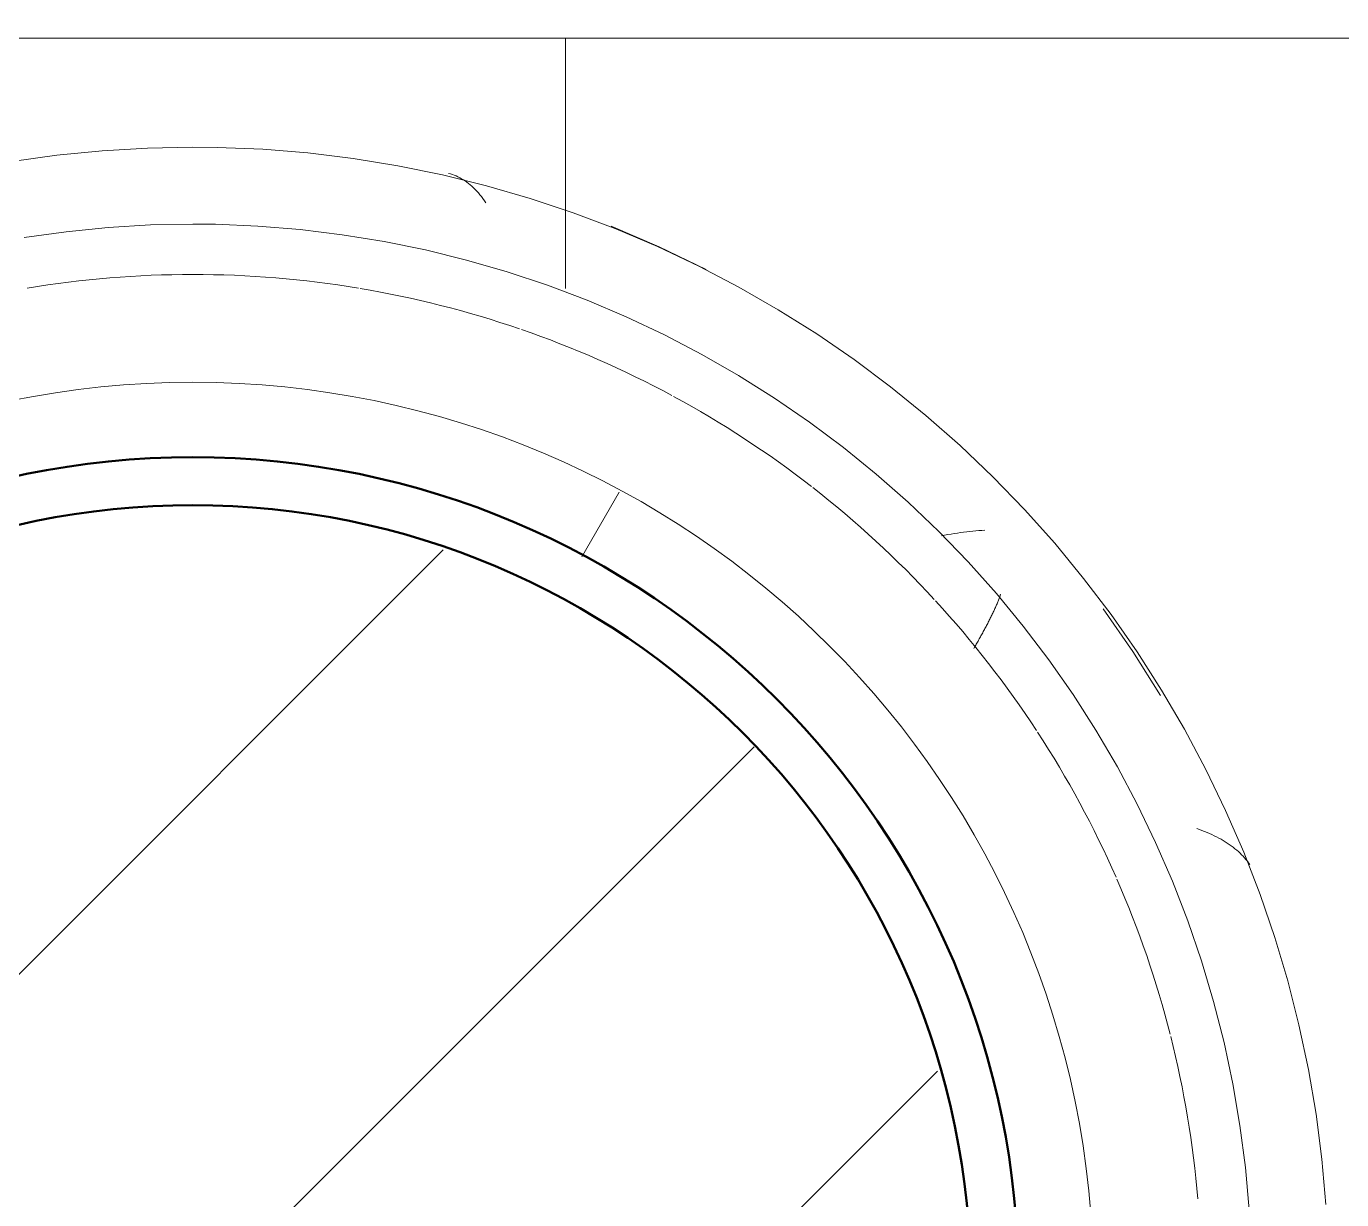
# Model space of a CAD drawing. Header units: millimetres. Extents: x -9358 to 257996, y -67499 to 9117.
# Drawn here: x 1125 to 1675, y 737 to 1227 of the extents above; entities that cross this region are included whole.
import ezdxf

# ---------------------------------------------------------------- set-up
doc = ezdxf.new("R2010")
doc.units = ezdxf.units.MM
doc.header["$LTSCALE"] = 1000
for name, color, linetype, lineweight in [('A-COL-RFC', 8, 'Continuous', 18), ('A-COL-RFC-1', 8, 'Continuous', 9), ('A-COL-RFC-2', 8, 'Continuous', 50), ('A-WAL-CMU', 8, 'Continuous', 50), ('A-WAL-LOW-20', 8, 'Continuous', 18), ('A-WAL-PAT-1', 8, 'Continuous', 9)]:
    doc.layers.add(name, color=color, linetype=linetype, lineweight=lineweight)

# ---------------------------------------------------------------- blocks, each defined once
blk = doc.blocks.new('Concrete-Round-Column - 650-2713650-01-Ground Floor Furniture Plan')
at = {"layer": 'A-COL-RFC-1'}
h = blk.add_hatch(dxfattribs=at)
h.set_pattern_fill('FP_5', color=256, style=0, pattern_type=2)
h.set_pattern_definition([(45, (-1195, -850), (-106.066, 106.066), [])])
h.paths.add_polyline_path([(0, -325), (63.4, -318.76), (124.37, -300.26), (180.56, -270.23), (229.81, -229.81), (270.23, -180.56), (301.56, -120.09), (318.76, -63.4), (325, 0), (318.76, 63.4), (300.26, 124.37), (270.23, 180.56), (229.81, 229.81), (180.56, 270.23), (124.37, 300.26), (63.4, 318.76), (0, 325), (-63.4, 318.76), (-124.37, 300.26), (-180.56, 270.23), (-229.81, 229.81), (-270.23, 180.56), (-300.26, 124.37), (-318.76, 63.4), (-325, 0), (-318.76, -63.4), (-300.26, -124.37), (-270.23, -180.56), (-229.81, -229.81), (-180.56, -270.23), (-122.68, -300.77), (-63.4, -318.76)], flags=0)
at = {"layer": 'A-COL-RFC-2'}
blk.add_arc((0, 0), 325, 360, 180, dxfattribs=at)
blk = doc.blocks.new('Walls 13 - Walls 13-579752-01-Ground Floor Furniture Plan')
at = {"layer": 'A-WAL-PAT-1'}
h = blk.add_hatch(dxfattribs=at)
h.set_pattern_fill('FP_11', color=256, style=0, pattern_type=2)
h.set_pattern_definition([(90, (450, 700), (-900, 6e-14), [700, -700]), (90, (0, 0), (-1800, 1e-13), [700, -700]), (0, (0, 0), (0, 700), [])])
h.paths.add_polyline_path([(730, 370), (2620, 370), (2620, 1370), (730, 1370), (730, 426.45)], flags=0)
h.paths.add_polyline_path([(2119.9, 406.52), (2118.25, 406.52), (2045.76, 418.62), (1976.25, 442.48), (1911.61, 477.46), (1851.36, 525.05), (1802.62, 578.54), (1763.63, 638.2), (1734.11, 705.51), (1716.07, 776.76), (1710, 850), (1716.07, 923.24), (1735.8, 998.33), (1765.93, 1065.31), (1803.83, 1123.32), (1854.74, 1178.28), (1911.61, 1222.54), (1976.25, 1257.52), (2050.67, 1282.2), (2119.9, 1293.48), (2191.75, 1293.48), (2264.24, 1281.38), (2339.27, 1254.53), (2398.39, 1222.54), (2458.82, 1174.76), (2507.38, 1121.46), (2546.37, 1061.8), (2575.89, 994.49), (2593.93, 923.24), (2600, 850), (2593.93, 776.76), (2574.2, 701.67), (2546.37, 638.2), (2506.17, 576.68), (2456.39, 522.6), (2396.05, 476.19), (2333.75, 442.48), (2259.33, 417.8), (2190.1, 406.52), (2142.38, 406.52)], flags=0)
h.paths.add_polyline_path([(1230.1, 406.52), (1158.25, 406.52), (1085.76, 418.62), (1012.56, 444.48), (951.61, 477.46), (893.61, 522.6), (843.83, 576.68), (803.63, 638.2), (774.11, 705.51), (756.07, 776.76), (750, 850), (756.07, 923.24), (775.8, 998.33), (803.63, 1061.8), (846.67, 1126.41), (893.61, 1177.4), (956.16, 1225), (1016.25, 1257.52), (1090.67, 1282.2), (1159.9, 1293.48), (1231.75, 1293.48), (1304.24, 1281.38), (1373.75, 1257.52), (1438.39, 1222.54), (1497.59, 1176.1), (1546.17, 1123.32), (1586.37, 1061.8), (1615.89, 994.49), (1633.93, 923.24), (1640, 850), (1632.9, 772.69), (1614.2, 701.67), (1586.37, 638.2), (1546.17, 576.68), (1495.09, 521.59), (1436.05, 476.19), (1373.75, 442.48), (1299.33, 417.8), (1231.75, 406.52)], flags=0)
at = {"layer": 'A-WAL-LOW-20'}
blk.add_line((2620, 1370), (730, 1370), dxfattribs=at)
blk = doc.blocks.new('Walls 34 - Walls 6-598479-01-Ground Floor Furniture Plan')
at = {"layer": 'A-WAL-PAT-1'}
h = blk.add_hatch(dxfattribs=at)
h.set_pattern_fill('FP_13', color=256, style=0, pattern_type=2)
h.set_pattern_definition([(270, (1494.6, 670), (900, 6e-14), [700, -700]), (270, (1944.6, 1370), (1800, 1e-13), [700, -700]), (180, (1944.6, 1370), (-9e-14, -700), [])])
h.paths.add_polyline_path([(2670, 1370), (2670, 1420), (730, 1420), (730, 1370), (2620, 1370)], flags=0)
at = {"layer": 'A-WAL-LOW-20'}
blk.add_line((2620, 1370), (730, 1370), dxfattribs=at)
blk = doc.blocks.new('FP_157-01-Ground Floor Furniture Plan')
at = {"layer": 'A-WAL-LOW-20', "flags": 128}
blk.add_lwpolyline([(48850, 1549.55), (48831.02, 1549.17), (48812.08, 1548.03), (48793.19, 1546.13), (48774.4, 1543.49)], dxfattribs=at)
blk = doc.blocks.new('FP_158-01-Ground Floor Furniture Plan')
at = {"layer": 'A-WAL-LOW-20', "flags": 128}
blk.add_lwpolyline([(49323.41, 1107.81), (49321.72, 1126.72), (49319.27, 1145.54), (49316.08, 1164.25), (49312.14, 1182.82), (49307.46, 1201.21), (49302.04, 1219.4), (49295.91, 1237.37), (49289.06, 1255.07), (49281.5, 1272.48), (49273.26, 1289.58), (49264.34, 1306.33), (49254.76, 1322.72), (49244.53, 1338.71), (49233.67, 1354.27), (49222.19, 1369.39), (49210.12, 1384.04), (49197.48, 1398.19), (49184.28, 1411.83), (49170.54, 1424.93), (49156.29, 1437.47), (49141.55, 1449.43), (49126.34, 1460.78), (49110.69, 1471.53), (49094.63, 1481.63), (49078.17, 1491.09), (49061.35, 1499.88), (49044.19, 1508), (49026.72, 1515.41), (49008.97, 1522.13), (48990.96, 1528.13), (48972.73, 1533.4), (48954.3, 1537.94), (48935.7, 1541.74), (48916.97, 1544.8), (48898.13, 1547.1), (48879.21, 1548.65), (48860.25, 1549.44), (48850, 1549.55)], dxfattribs=at)
at = {"layer": 'A-WAL-PAT-1'}
for p, q in [((48956.85, 1538.55), (48957.65, 1538.34)), ((48957.65, 1538.34), (48958.45, 1538.1)), ((48958.45, 1538.1), (48959.24, 1537.82)), ((48959.24, 1537.82), (48960.01, 1537.5)), ((48960.01, 1537.5), (48960.78, 1537.15)), ((48960.78, 1537.15), (48961.55, 1536.77)), ((48961.55, 1536.77), (48962.3, 1536.36)), ((48962.3, 1536.36), (48963.04, 1535.91)), ((48963.04, 1535.91), (48963.78, 1535.43)), ((48963.78, 1535.43), (48964.5, 1534.92)), ((48964.5, 1534.92), (48965.22, 1534.37)), ((48965.22, 1534.37), (48965.92, 1533.79)), ((48965.92, 1533.79), (48966.62, 1533.18)), ((48966.62, 1533.18), (48967.31, 1532.54)), ((48967.31, 1532.54), (48967.98, 1531.86)), ((48967.98, 1531.86), (48968.65, 1531.16)), ((48968.65, 1531.16), (48969.31, 1530.42)), ((48969.31, 1530.42), (48969.95, 1529.65)), ((48969.95, 1529.65), (48970.59, 1528.85)), ((48970.59, 1528.85), (48971.22, 1528.02)), ((48971.22, 1528.02), (48971.83, 1527.16)), ((48971.83, 1527.16), (48972.44, 1526.27)), ((49044.85, 1507.94), (49024.81, 1516.52)), ((49064.47, 1498.45), (49044.85, 1507.94)), ((49162.74, 1387.15), (49164.1, 1387.41)), ((49164.1, 1387.41), (49165.44, 1387.66)), ((49165.44, 1387.66), (49166.78, 1387.89)), ((49166.78, 1387.89), (49168.11, 1388.11)), ((49168.11, 1388.11), (49169.43, 1388.32)), ((49169.43, 1388.32), (49170.74, 1388.51)), ((49170.74, 1388.51), (49172.05, 1388.68)), ((49172.05, 1388.68), (49173.34, 1388.85)), ((49173.34, 1388.85), (49174.62, 1388.99)), ((49174.62, 1388.99), (49175.89, 1389.12)), ((49175.89, 1389.12), (49177.15, 1389.24)), ((49177.15, 1389.24), (49178.39, 1389.34)), ((49178.39, 1389.34), (49179.63, 1389.42)), ((49179.63, 1389.42), (49180.85, 1389.49)), ((49242.79, 1338.78), (49230.4, 1356.63)), ((49254.33, 1320.39), (49242.79, 1338.78)), ((49269.43, 1264.93), (49270.54, 1264.53)), ((49270.54, 1264.53), (49271.63, 1264.12)), ((49271.63, 1264.12), (49272.7, 1263.69)), ((49272.7, 1263.69), (49273.75, 1263.25)), ((49273.75, 1263.25), (49274.78, 1262.8)), ((49274.78, 1262.8), (49275.78, 1262.34)), ((49275.78, 1262.34), (49276.77, 1261.87)), ((49276.77, 1261.87), (49277.73, 1261.38)), ((49277.73, 1261.38), (49278.68, 1260.88)), ((49278.68, 1260.88), (49279.6, 1260.37)), ((49279.6, 1260.37), (49280.49, 1259.84)), ((49280.49, 1259.84), (49281.37, 1259.31)), ((49281.37, 1259.31), (49282.22, 1258.76)), ((49282.22, 1258.76), (49283.05, 1258.2)), ((49283.05, 1258.2), (49283.85, 1257.63)), ((49283.85, 1257.63), (49284.64, 1257.05)), ((49284.64, 1257.05), (49285.39, 1256.45)), ((49285.39, 1256.45), (49286.13, 1255.84)), ((49286.13, 1255.84), (49286.84, 1255.23)), ((49286.84, 1255.23), (49287.52, 1254.6)), ((49287.52, 1254.6), (49288.18, 1253.95)), ((49288.18, 1253.95), (49288.82, 1253.3)), ((49288.82, 1253.3), (49289.43, 1252.63)), ((49289.43, 1252.63), (49290.02, 1251.96)), ((49290.02, 1251.96), (49290.58, 1251.27)), ((49290.58, 1251.27), (49291.11, 1250.57)), ((49291.11, 1250.57), (49291.62, 1249.86))]:
    blk.add_line(p, q, dxfattribs=at)
blk = doc.blocks.new('FP_160-01-Ground Floor Furniture Plan')
at = {"layer": 'A-WAL-LOW-20', "flags": 128}
blk.add_lwpolyline([(48850, 1517.4), (48832.31, 1517.05), (48814.65, 1515.98), (48797.04, 1514.22), (48779.52, 1511.75)], dxfattribs=at)
blk = doc.blocks.new('FP_161-01-Ground Floor Furniture Plan')
at = {"layer": 'A-WAL-LOW-20', "flags": 128}
blk.add_lwpolyline([(49291.34, 1105.59), (49289.76, 1123.22), (49287.48, 1140.76), (49284.5, 1158.21), (49280.83, 1175.51), (49276.47, 1192.66), (49271.42, 1209.62), (49265.7, 1226.37), (49259.31, 1242.87), (49252.27, 1259.1), (49244.59, 1275.04), (49236.27, 1290.66), (49227.34, 1305.94), (49217.8, 1320.84), (49207.68, 1335.35), (49196.98, 1349.45), (49185.73, 1363.1), (49173.94, 1376.3), (49161.63, 1389.01), (49148.82, 1401.22), (49135.54, 1412.91), (49121.8, 1424.06), (49107.62, 1434.65), (49093.03, 1444.66), (49078.06, 1454.09), (49062.72, 1462.9), (49047.03, 1471.1), (49031.04, 1478.66), (49014.75, 1485.58), (48998.2, 1491.84), (48981.41, 1497.43), (48964.41, 1502.35), (48947.23, 1506.58), (48929.9, 1510.13), (48912.43, 1512.97), (48894.87, 1515.12), (48877.23, 1516.56), (48859.55, 1517.3), (48850, 1517.4)], dxfattribs=at)
at = {"layer": 'A-WAL-PAT-1'}
for p, q in [((49185.5, 1357.61), (49185.33, 1357.22)), ((49185.67, 1358), (49185.5, 1357.61)), ((49185.84, 1358.39), (49185.67, 1358)), ((49186, 1358.77), (49185.84, 1358.39)), ((49186.15, 1359.16), (49186, 1358.77)), ((49186.31, 1359.53), (49186.15, 1359.16)), ((49186.45, 1359.91), (49186.31, 1359.53)), ((49186.6, 1360.28), (49186.45, 1359.91)), ((49186.74, 1360.65), (49186.6, 1360.28)), ((49186.87, 1361.02), (49186.74, 1360.65)), ((49187, 1361.38), (49186.87, 1361.02)), ((49187.13, 1361.74), (49187, 1361.38)), ((49187.25, 1362.09), (49187.13, 1361.74)), ((49187.36, 1362.44), (49187.25, 1362.09)), ((49187.47, 1362.79), (49187.36, 1362.44)), ((49182.98, 1352.3), (49182.77, 1351.88)), ((49183.19, 1352.72), (49182.98, 1352.3)), ((49183.4, 1353.14), (49183.19, 1352.72)), ((49183.61, 1353.56), (49183.4, 1353.14)), ((49183.81, 1353.97), (49183.61, 1353.56)), ((49184.02, 1354.39), (49183.81, 1353.97)), ((49184.21, 1354.8), (49184.02, 1354.39)), ((49184.41, 1355.21), (49184.21, 1354.8)), ((49184.6, 1355.62), (49184.41, 1355.21)), ((49184.79, 1356.02), (49184.6, 1355.62)), ((49184.97, 1356.42), (49184.79, 1356.02)), ((49185.15, 1356.82), (49184.97, 1356.42)), ((49185.33, 1357.22), (49185.15, 1356.82)), ((49180.02, 1346.7), (49179.78, 1346.27)), ((49180.26, 1347.14), (49180.02, 1346.7)), ((49180.49, 1347.57), (49180.26, 1347.14)), ((49180.73, 1348.01), (49180.49, 1347.57)), ((49180.96, 1348.44), (49180.73, 1348.01)), ((49181.2, 1348.88), (49180.96, 1348.44)), ((49181.43, 1349.31), (49181.2, 1348.88)), ((49181.66, 1349.74), (49181.43, 1349.31)), ((49181.88, 1350.17), (49181.66, 1349.74)), ((49182.11, 1350.6), (49181.88, 1350.17)), ((49182.33, 1351.03), (49182.11, 1350.6)), ((49182.55, 1351.45), (49182.33, 1351.03)), ((49182.77, 1351.88), (49182.55, 1351.45)), ((49176.85, 1341.02), (49176.6, 1340.59)), ((49177.09, 1341.46), (49176.85, 1341.02)), ((49177.34, 1341.89), (49177.09, 1341.46)), ((49177.58, 1342.33), (49177.34, 1341.89)), ((49177.83, 1342.76), (49177.58, 1342.33)), ((49178.08, 1343.2), (49177.83, 1342.76)), ((49178.32, 1343.64), (49178.08, 1343.2)), ((49178.57, 1344.08), (49178.32, 1343.64)), ((49178.81, 1344.52), (49178.57, 1344.08)), ((49179.05, 1344.95), (49178.81, 1344.52)), ((49179.3, 1345.39), (49179.05, 1344.95)), ((49179.54, 1345.83), (49179.3, 1345.39)), ((49179.78, 1346.27), (49179.54, 1345.83)), ((49176.6, 1340.59), (49176.36, 1340.15))]:
    blk.add_line(p, q, dxfattribs=at)
blk = doc.blocks.new('Walls 307 - Walls 78-2881573-01-Ground Floor Furniture Plan')
at = {"layer": 'A-WAL-PAT-1'}
h = blk.add_hatch(dxfattribs=at)
h.set_pattern_fill('FP_157', color=256, style=0, pattern_type=2)
h.set_pattern_definition([(0, (47655, 225), (528.32, 132.08), [43.586, -352.654, 43.586, -352.654, -2113.28]), (0, (47655, 225), (528.32, 132.08), [-792.48, 43.586, -748.894, 43.586, -352.654, -924.56]), (0, (47655, 225), (528.32, 132.08), [-1981.2, 43.586, -220.574, 43.586, -616.814]), (120, (47853.12, 291.04), (-378.545, 391.499), [43.586, -352.654, 43.586, -2465.934]), (120, (47853.12, 291.04), (-378.545, 391.499), [-439.826, -352.654, 43.586, -748.894, -1320.8]), (120, (47853.12, 291.04), (-378.545, 391.499), [-1584.96, 43.586, -352.654, 43.586, -880.974]), (120, (47853.12, 291.04), (-378.545, 391.499), [-2024.786, -220.574, 43.586, -616.814]), (240, (47919.16, 555.2), (-149.775, -523.579), [43.586, -352.654, 43.586, -2465.934]), (240, (47919.16, 555.2), (-149.775, -523.579), [-439.826, -352.654, 43.586, -748.894, -1320.8]), (240, (47919.16, 555.2), (-149.775, -523.579), [-1584.96, 43.586, -352.654, 43.586, -880.974]), (240, (47919.16, 555.2), (-149.775, -523.579), [-2024.786, -220.574, 43.586, -616.814])])
h.paths.add_polyline_path([(48850, 698.71), (48918.43, 705.25), (48978.7, 721.4), (49038.15, 749.12), (49091.88, 786.74), (49140.17, 835.86), (49175.88, 886.85), (49203.6, 946.3), (49220.75, 1011.6), (49226.29, 1075), (49220.58, 1140.34), (49203.6, 1203.7), (49175.88, 1263.15), (49138.26, 1316.88), (49091.88, 1363.26), (49038.15, 1400.88), (48974.37, 1429.76), (48913.4, 1445.75), (48844.99, 1450.85), (48784.66, 1445.58), (48721.3, 1428.6), (48660.6, 1400), (48608.12, 1363.26), (48561.32, 1316.28), (48524.12, 1263.15), (48496.4, 1203.7), (48479.01, 1135.59), (48473.71, 1075), (48479.42, 1009.66), (48496.4, 946.3), (48525.72, 884.57), (48561.74, 833.12), (48608.12, 786.74), (48661.85, 749.12), (48725.63, 720.24), (48786.6, 704.25)], flags=0)
h.paths.add_polyline_path([(48876.56, 731.47), (48818.17, 731.47), (48755.59, 743.17), (48696.22, 766.17), (48642.09, 799.68), (48593.07, 845.19), (48556.15, 894.44), (48527.01, 954.91), (48510.87, 1011.61), (48505, 1075), (48511.09, 1139.16), (48529.01, 1201.05), (48558.11, 1258.51), (48597.35, 1309.53), (48645.32, 1352.32), (48700.33, 1385.42), (48760.41, 1407.73), (48823.44, 1418.53), (48881.83, 1418.53), (48944.41, 1406.83), (49003.78, 1383.83), (49057.91, 1350.32), (49106.93, 1304.81), (49143.32, 1256.62), (49171.78, 1199.37), (49189.38, 1135.59), (49195, 1075), (49188.91, 1010.84), (49170.99, 948.95), (49140.17, 889.21), (49102.65, 840.47), (49054.67, 797.68), (48999.67, 764.58), (48939.59, 742.27), (48881.83, 731.47)], flags=0)
at = {"layer": 'A-WAL-LOW-20'}
for radius, start, end in [(421.35, 90, 99.4507), (421.35, 80.5493, 90), (421.35, 71.1031, 80.4463), (421.35, 61.6472, 70.9843), (376.29, 90, 270), (376.29, 270, 90), (421.35, 52.1606, 61.5236), (421.35, 42.671, 52.0658), (421.35, 33.2169, 42.5725), (421.35, 23.7344, 33.1077), (421.35, 14.2896, 23.6051), (421.35, 4.7957, 14.1516)]:
    blk.add_arc((48850, 1075), radius, start, end, dxfattribs=at)
for name in ['FP_157-01-Ground Floor Furniture Plan', 'FP_158-01-Ground Floor Furniture Plan', 'FP_160-01-Ground Floor Furniture Plan', 'FP_161-01-Ground Floor Furniture Plan']:
    blk.add_blockref(name, (0, 0), dxfattribs=at)
blk = doc.blocks.new('G')
at = {"layer": 'A-WAL-PAT-1'}
h = blk.add_hatch(dxfattribs=at)
h.set_pattern_fill('FP_2', color=256, style=0, pattern_type=2)
h.set_pattern_definition([(0, (0, 0), (812.8, 203.2), [33.53, -576.07, 33.53, -576.07, -3251.2]), (0, (0, 0), (812.8, 203.2), [-1219.2, 33.53, -1185.67, 33.53, -576.07, -1422.4]), (0, (0, 0), (812.8, 203.2), [-3048, 33.53, -372.87, 33.53, -982.47]), (120, (304.8, 101.6), (-582.376, 602.305), [33.53, -576.07, 33.53, -576.07, -3251.2]), (120, (304.8, 101.6), (-582.376, 602.305), [-1219.2, 33.53, -1185.67, 33.53, -576.07, -1422.4]), (120, (304.8, 101.6), (-582.376, 602.305), [-3048, 33.53, -372.87, 33.53, -982.47]), (240, (406.4, 508), (-230.424, -805.505), [33.53, -576.07, 33.53, -576.07, -3251.2]), (240, (406.4, 508), (-230.424, -805.505), [-1219.2, 33.53, -1185.67, 33.53, -576.07, -1422.4]), (240, (406.4, 508), (-230.424, -805.505), [-3048, 33.53, -372.87, 33.53, -982.47])])
h.paths.add_polyline_path([(1540, 850), (1534.13, 913.39), (1516.7, 974.63), (1488.32, 1031.62), (1449.96, 1082.42), (1402.91, 1125.32), (1345.24, 1160.2), (1289.41, 1181.83), (1226.83, 1193.53), (1163.17, 1193.53), (1100.59, 1181.83), (1041.22, 1158.83), (987.09, 1125.32), (940.04, 1082.42), (901.15, 1030.56), (873.3, 974.63), (855.61, 910.59), (850, 850), (870, 850), (876.24, 913.4), (894.74, 974.37), (924.77, 1030.56), (965.19, 1079.81), (1014.44, 1120.23), (1070.63, 1150.26), (1131.6, 1168.76), (1195, 1175), (1258.4, 1168.76), (1319.37, 1150.26), (1375.56, 1120.23), (1424.81, 1079.81), (1465.23, 1030.56), (1495.26, 974.37), (1514.03, 910.59), (1520, 850)], flags=0)
at = {"layer": 'A-WAL-CMU'}
blk.add_arc((1195, 850), 345, 360, 180, dxfattribs=at)
at = {"layer": 'A-COL-RFC'}
blk.add_blockref('Concrete-Round-Column - 650-2713650-01-Ground Floor Furniture Plan', (1195, 850), dxfattribs=at)
at = {"layer": 'A-WAL-LOW-20'}
for name, p in [('Walls 34 - Walls 6-598479-01-Ground Floor Furniture Plan', (0, 0)), ('Walls 13 - Walls 13-579752-01-Ground Floor Furniture Plan', (0, 0)), ('Walls 307 - Walls 78-2881573-01-Ground Floor Furniture Plan', (-47655, -225))]:
    blk.add_blockref(name, p, dxfattribs=at)

msp = doc.modelspace()

# ---------------------------------------------------------------- block references
msp.add_blockref('G', (0, -148.08))

doc.saveas('drawing.dxf')
